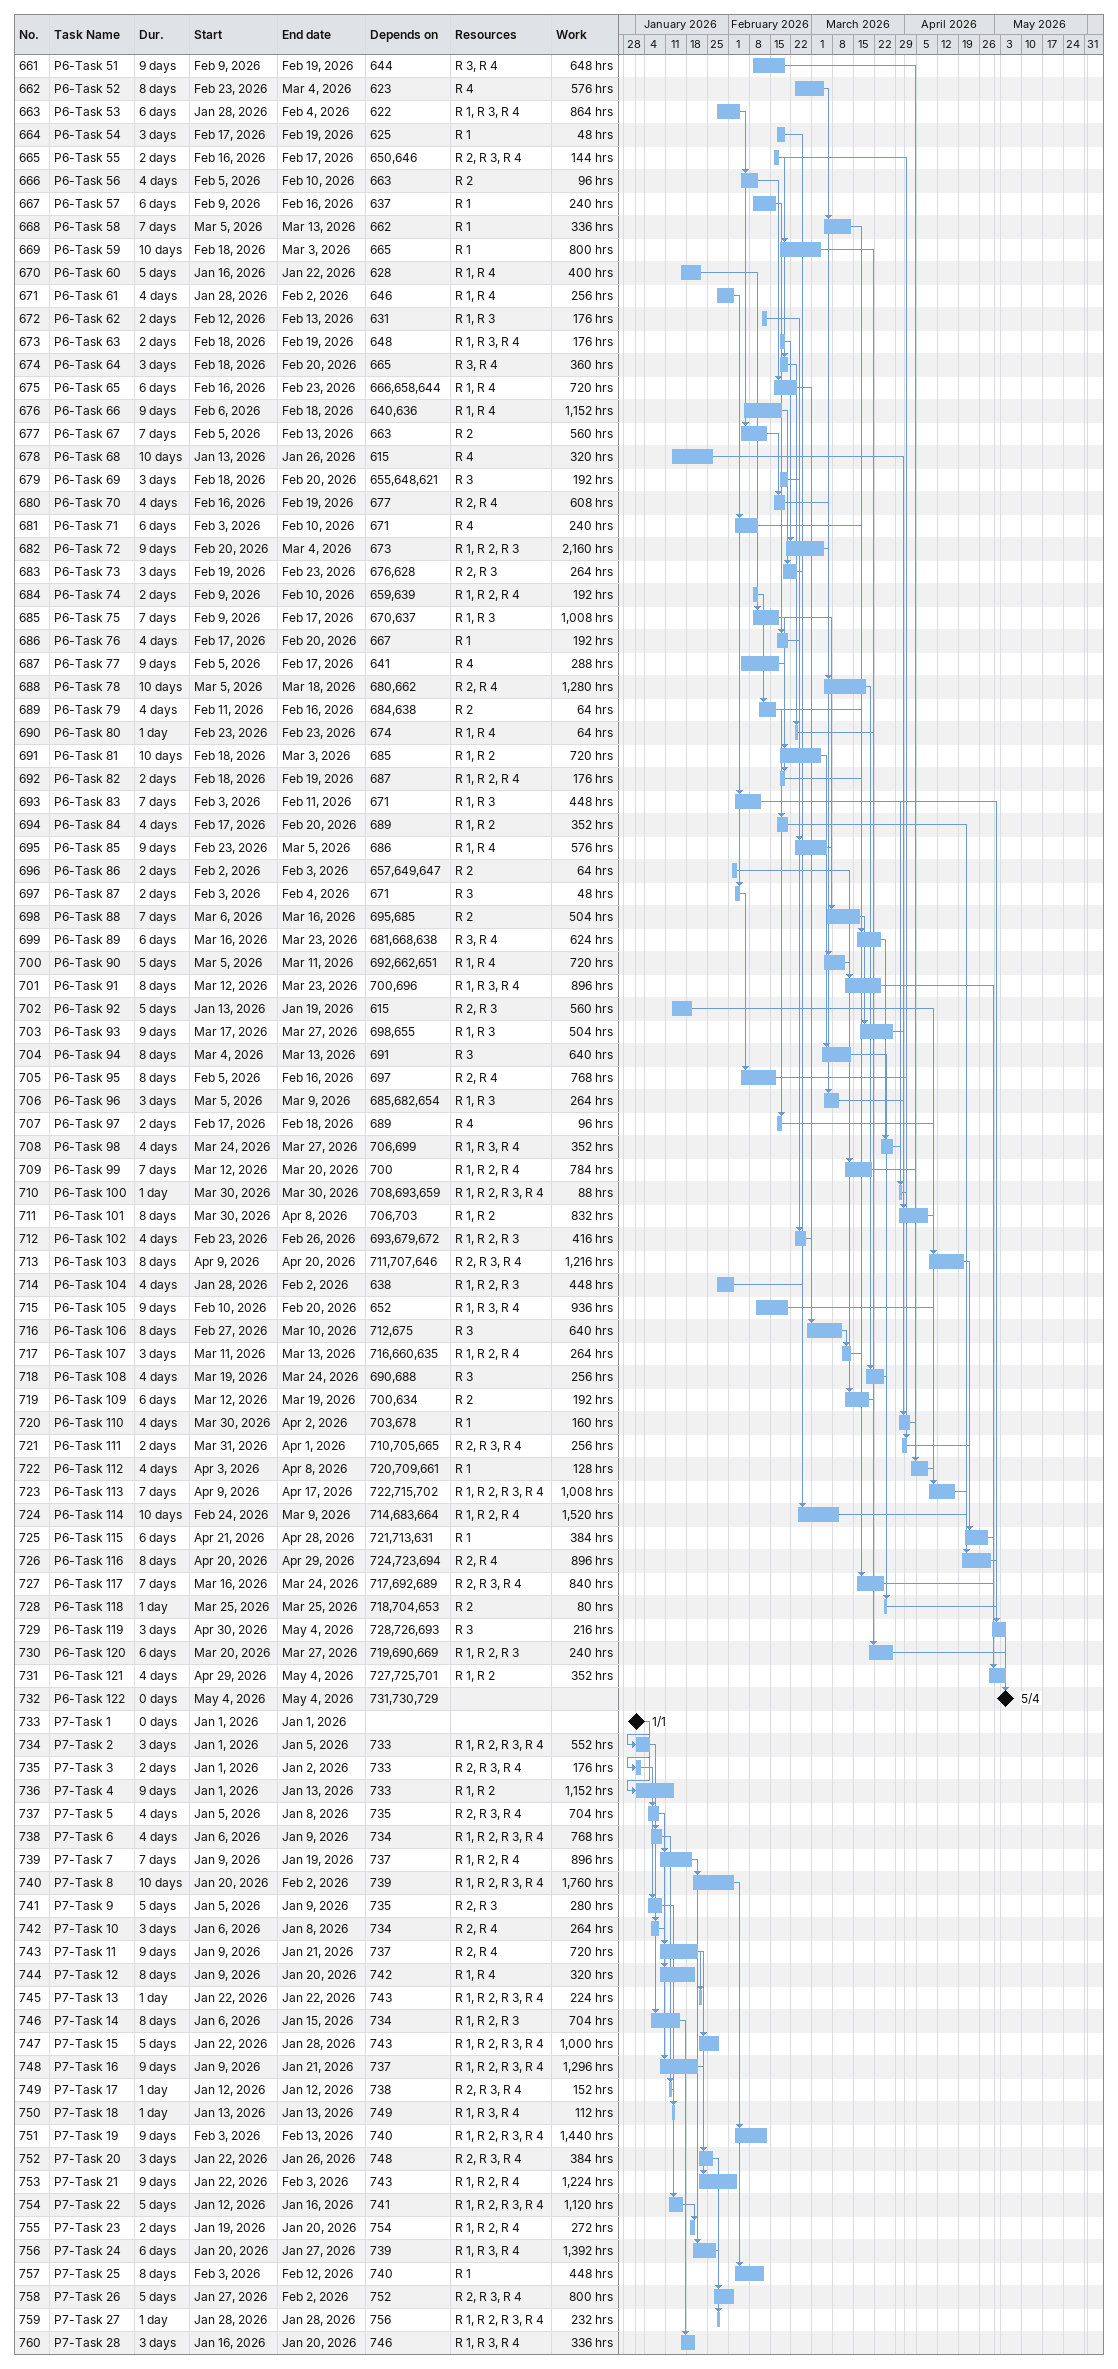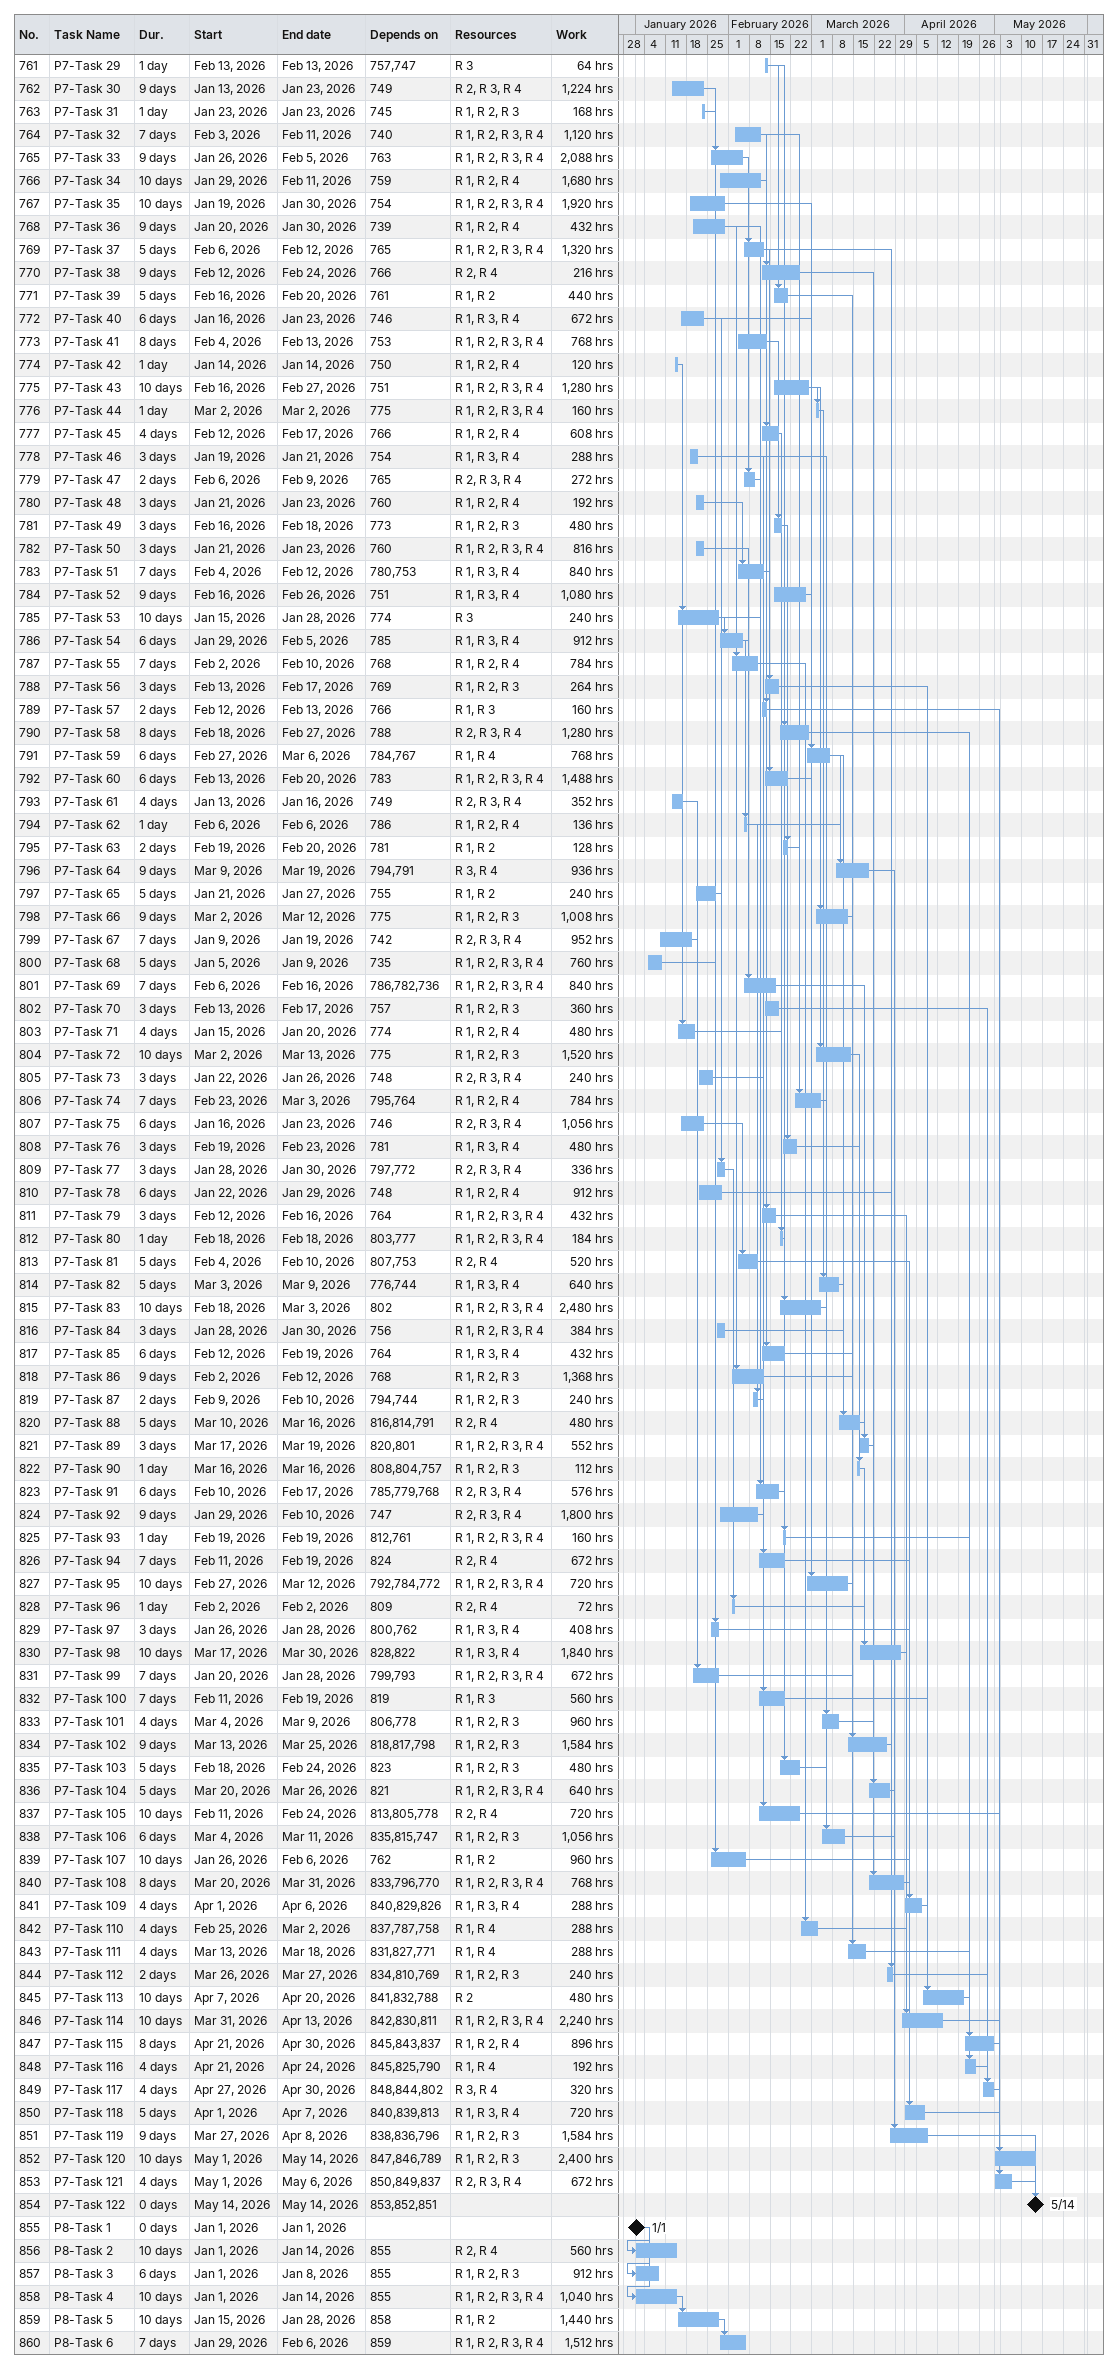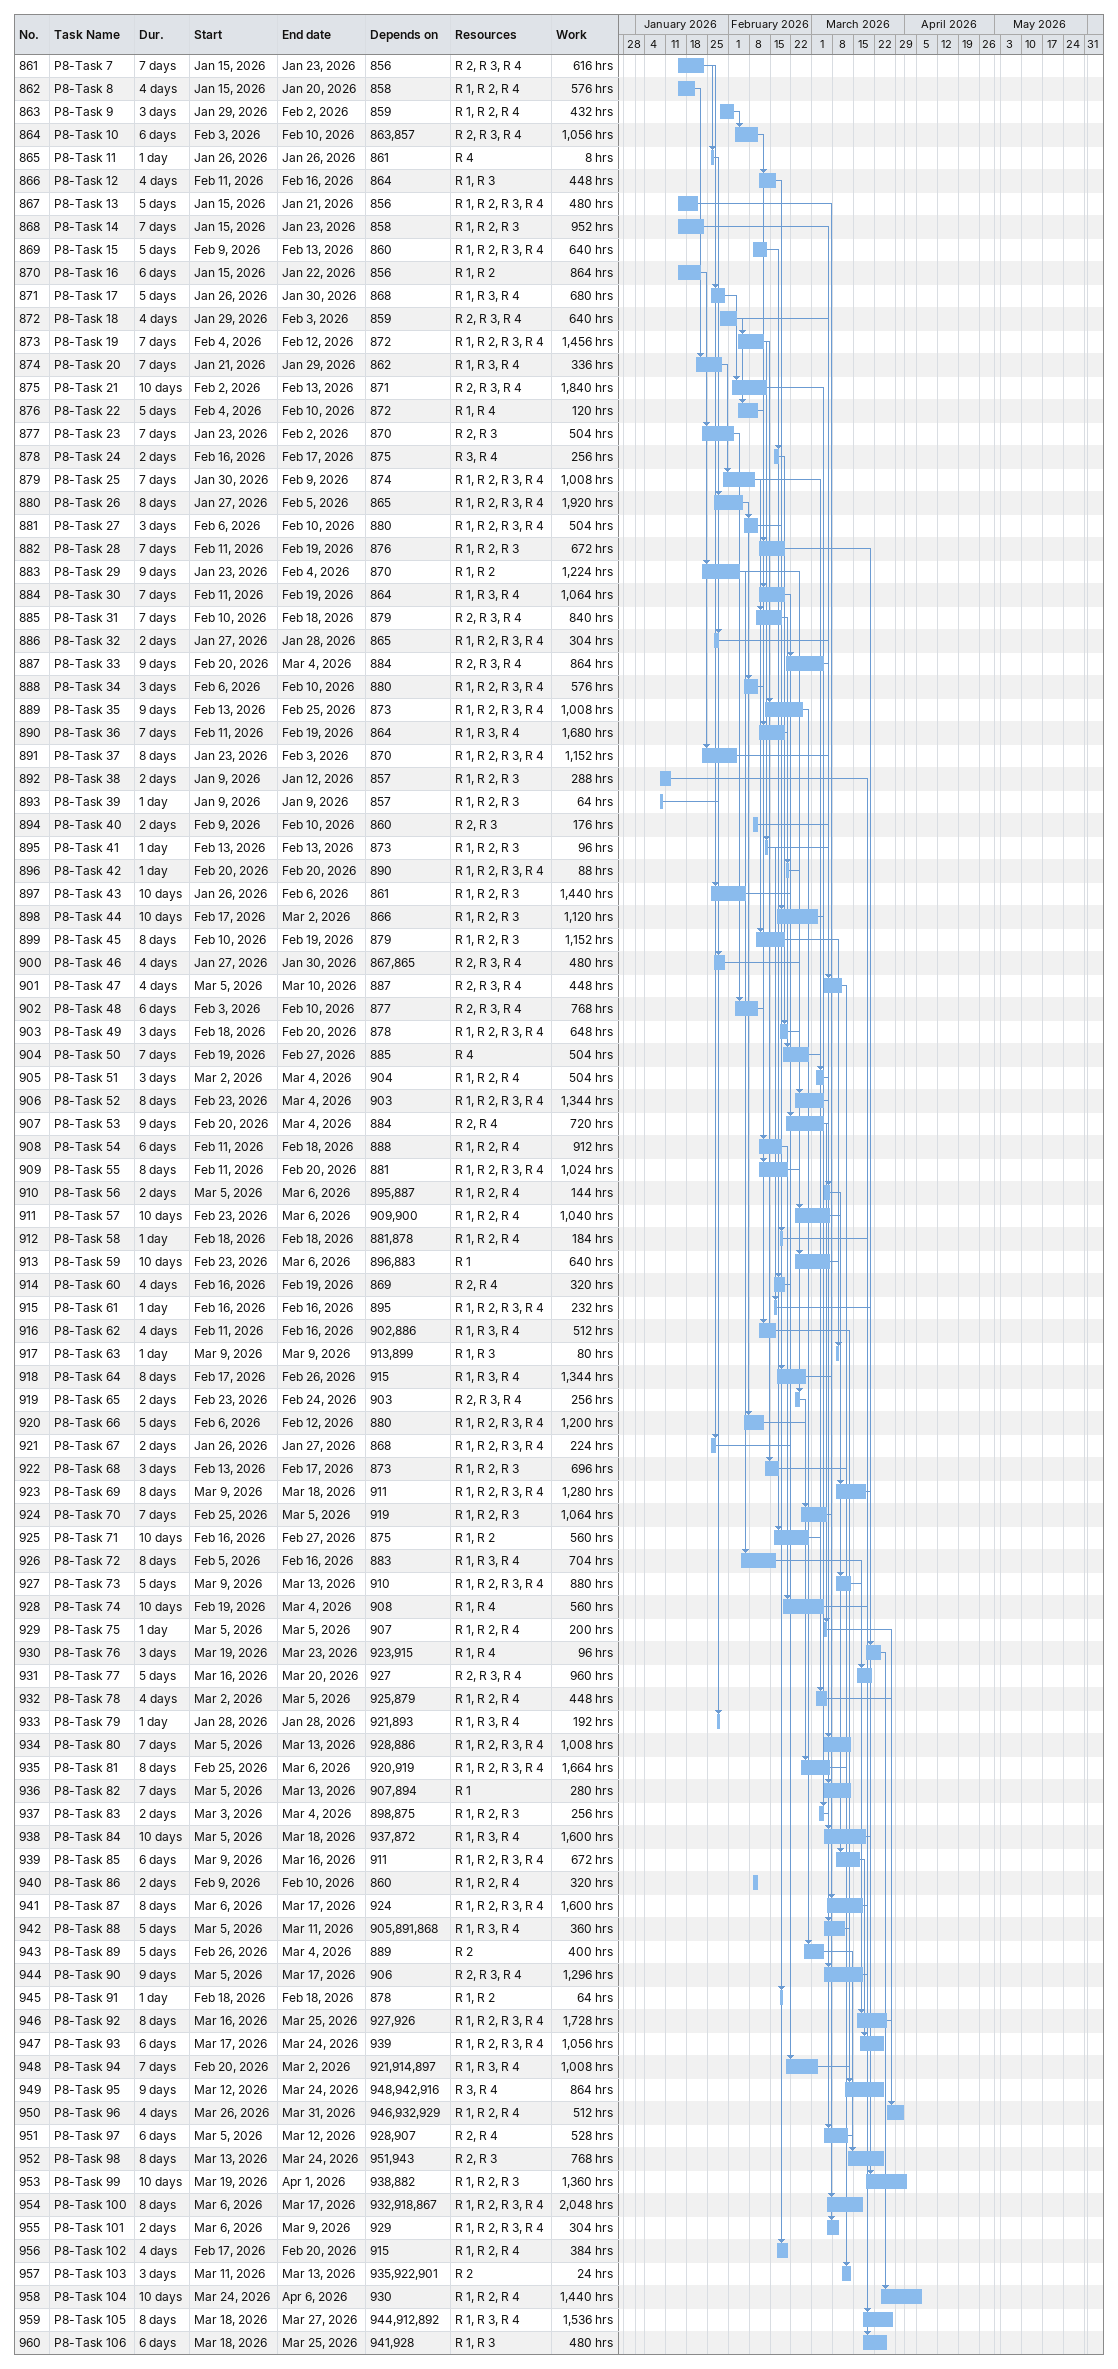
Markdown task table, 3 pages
| ID | Task | Duration | Start | Finish | Predecessors | Resources | Work (h) |
|---|---|---|---|---|---|---|---|
| 661 | P6-Task 51 | 9d | 2026-02-09 | 2026-02-19 | 644 | R 3, R 4 | 648 |
| 662 | P6-Task 52 | 8d | 2026-02-23 | 2026-03-04 | 623 | R 4 | 576 |
| 663 | P6-Task 53 | 6d | 2026-01-28 | 2026-02-04 | 622 | R 1, R 3, R 4 | 864 |
| 664 | P6-Task 54 | 3d | 2026-02-17 | 2026-02-19 | 625 | R 1 | 48 |
| 665 | P6-Task 55 | 2d | 2026-02-16 | 2026-02-17 | 650, 646 | R 2, R 3, R 4 | 144 |
| 666 | P6-Task 56 | 4d | 2026-02-05 | 2026-02-10 | 663 | R 2 | 96 |
| 667 | P6-Task 57 | 6d | 2026-02-09 | 2026-02-16 | 637 | R 1 | 240 |
| 668 | P6-Task 58 | 7d | 2026-03-05 | 2026-03-13 | 662 | R 1 | 336 |
| 669 | P6-Task 59 | 10d | 2026-02-18 | 2026-03-03 | 665 | R 1 | 800 |
| 670 | P6-Task 60 | 5d | 2026-01-16 | 2026-01-22 | 628 | R 1, R 4 | 400 |
| 671 | P6-Task 61 | 4d | 2026-01-28 | 2026-02-02 | 646 | R 1, R 4 | 256 |
| 672 | P6-Task 62 | 2d | 2026-02-12 | 2026-02-13 | 631 | R 1, R 3 | 176 |
| 673 | P6-Task 63 | 2d | 2026-02-18 | 2026-02-19 | 648 | R 1, R 3, R 4 | 176 |
| 674 | P6-Task 64 | 3d | 2026-02-18 | 2026-02-20 | 665 | R 3, R 4 | 360 |
| 675 | P6-Task 65 | 6d | 2026-02-16 | 2026-02-23 | 666, 658, 644 | R 1, R 4 | 720 |
| 676 | P6-Task 66 | 9d | 2026-02-06 | 2026-02-18 | 640, 636 | R 1, R 4 | 1152 |
| 677 | P6-Task 67 | 7d | 2026-02-05 | 2026-02-13 | 663 | R 2 | 560 |
| 678 | P6-Task 68 | 10d | 2026-01-13 | 2026-01-26 | 615 | R 4 | 320 |
| 679 | P6-Task 69 | 3d | 2026-02-18 | 2026-02-20 | 655, 648, 621 | R 3 | 192 |
| 680 | P6-Task 70 | 4d | 2026-02-16 | 2026-02-19 | 677 | R 2, R 4 | 608 |
| 681 | P6-Task 71 | 6d | 2026-02-03 | 2026-02-10 | 671 | R 4 | 240 |
| 682 | P6-Task 72 | 9d | 2026-02-20 | 2026-03-04 | 673 | R 1, R 2, R 3 | 2160 |
| 683 | P6-Task 73 | 3d | 2026-02-19 | 2026-02-23 | 676, 628 | R 2, R 3 | 264 |
| 684 | P6-Task 74 | 2d | 2026-02-09 | 2026-02-10 | 659, 639 | R 1, R 2, R 4 | 192 |
| 685 | P6-Task 75 | 7d | 2026-02-09 | 2026-02-17 | 670, 637 | R 1, R 3 | 1008 |
| 686 | P6-Task 76 | 4d | 2026-02-17 | 2026-02-20 | 667 | R 1 | 192 |
| 687 | P6-Task 77 | 9d | 2026-02-05 | 2026-02-17 | 641 | R 4 | 288 |
| 688 | P6-Task 78 | 10d | 2026-03-05 | 2026-03-18 | 680, 662 | R 2, R 4 | 1280 |
| 689 | P6-Task 79 | 4d | 2026-02-11 | 2026-02-16 | 684, 638 | R 2 | 64 |
| 690 | P6-Task 80 | 1d | 2026-02-23 | 2026-02-23 | 674 | R 1, R 4 | 64 |
| 691 | P6-Task 81 | 10d | 2026-02-18 | 2026-03-03 | 685 | R 1, R 2 | 720 |
| 692 | P6-Task 82 | 2d | 2026-02-18 | 2026-02-19 | 687 | R 1, R 2, R 4 | 176 |
| 693 | P6-Task 83 | 7d | 2026-02-03 | 2026-02-11 | 671 | R 1, R 3 | 448 |
| 694 | P6-Task 84 | 4d | 2026-02-17 | 2026-02-20 | 689 | R 1, R 2 | 352 |
| 695 | P6-Task 85 | 9d | 2026-02-23 | 2026-03-05 | 686 | R 1, R 4 | 576 |
| 696 | P6-Task 86 | 2d | 2026-02-02 | 2026-02-03 | 657, 649, 647 | R 2 | 64 |
| 697 | P6-Task 87 | 2d | 2026-02-03 | 2026-02-04 | 671 | R 3 | 48 |
| 698 | P6-Task 88 | 7d | 2026-03-06 | 2026-03-16 | 695, 685 | R 2 | 504 |
| 699 | P6-Task 89 | 6d | 2026-03-16 | 2026-03-23 | 681, 668, 638 | R 3, R 4 | 624 |
| 700 | P6-Task 90 | 5d | 2026-03-05 | 2026-03-11 | 692, 662, 651 | R 1, R 4 | 720 |
| 701 | P6-Task 91 | 8d | 2026-03-12 | 2026-03-23 | 700, 696 | R 1, R 3, R 4 | 896 |
| 702 | P6-Task 92 | 5d | 2026-01-13 | 2026-01-19 | 615 | R 2, R 3 | 560 |
| 703 | P6-Task 93 | 9d | 2026-03-17 | 2026-03-27 | 698, 655 | R 1, R 3 | 504 |
| 704 | P6-Task 94 | 8d | 2026-03-04 | 2026-03-13 | 691 | R 3 | 640 |
| 705 | P6-Task 95 | 8d | 2026-02-05 | 2026-02-16 | 697 | R 2, R 4 | 768 |
| 706 | P6-Task 96 | 3d | 2026-03-05 | 2026-03-09 | 685, 682, 654 | R 1, R 3 | 264 |
| 707 | P6-Task 97 | 2d | 2026-02-17 | 2026-02-18 | 689 | R 4 | 96 |
| 708 | P6-Task 98 | 4d | 2026-03-24 | 2026-03-27 | 706, 699 | R 1, R 3, R 4 | 352 |
| 709 | P6-Task 99 | 7d | 2026-03-12 | 2026-03-20 | 700 | R 1, R 2, R 4 | 784 |
| 710 | P6-Task 100 | 1d | 2026-03-30 | 2026-03-30 | 708, 693, 659 | R 1, R 2, R 3, R 4 | 88 |
| 711 | P6-Task 101 | 8d | 2026-03-30 | 2026-04-08 | 706, 703 | R 1, R 2 | 832 |
| 712 | P6-Task 102 | 4d | 2026-02-23 | 2026-02-26 | 693, 679, 672 | R 1, R 2, R 3 | 416 |
| 713 | P6-Task 103 | 8d | 2026-04-09 | 2026-04-20 | 711, 707, 646 | R 2, R 3, R 4 | 1216 |
| 714 | P6-Task 104 | 4d | 2026-01-28 | 2026-02-02 | 638 | R 1, R 2, R 3 | 448 |
| 715 | P6-Task 105 | 9d | 2026-02-10 | 2026-02-20 | 652 | R 1, R 3, R 4 | 936 |
| 716 | P6-Task 106 | 8d | 2026-02-27 | 2026-03-10 | 712, 675 | R 3 | 640 |
| 717 | P6-Task 107 | 3d | 2026-03-11 | 2026-03-13 | 716, 660, 635 | R 1, R 2, R 4 | 264 |
| 718 | P6-Task 108 | 4d | 2026-03-19 | 2026-03-24 | 690, 688 | R 3 | 256 |
| 719 | P6-Task 109 | 6d | 2026-03-12 | 2026-03-19 | 700, 634 | R 2 | 192 |
| 720 | P6-Task 110 | 4d | 2026-03-30 | 2026-04-02 | 703, 678 | R 1 | 160 |
| 721 | P6-Task 111 | 2d | 2026-03-31 | 2026-04-01 | 710, 705, 665 | R 2, R 3, R 4 | 256 |
| 722 | P6-Task 112 | 4d | 2026-04-03 | 2026-04-08 | 720, 709, 661 | R 1 | 128 |
| 723 | P6-Task 113 | 7d | 2026-04-09 | 2026-04-17 | 722, 715, 702 | R 1, R 2, R 3, R 4 | 1008 |
| 724 | P6-Task 114 | 10d | 2026-02-24 | 2026-03-09 | 714, 683, 664 | R 1, R 2, R 4 | 1520 |
| 725 | P6-Task 115 | 6d | 2026-04-21 | 2026-04-28 | 721, 713, 631 | R 1 | 384 |
| 726 | P6-Task 116 | 8d | 2026-04-20 | 2026-04-29 | 724, 723, 694 | R 2, R 4 | 896 |
| 727 | P6-Task 117 | 7d | 2026-03-16 | 2026-03-24 | 717, 692, 689 | R 2, R 3, R 4 | 840 |
| 728 | P6-Task 118 | 1d | 2026-03-25 | 2026-03-25 | 718, 704, 653 | R 2 | 80 |
| 729 | P6-Task 119 | 3d | 2026-04-30 | 2026-05-04 | 728, 726, 693 | R 3 | 216 |
| 730 | P6-Task 120 | 6d | 2026-03-20 | 2026-03-27 | 719, 690, 669 | R 1, R 2, R 3 | 240 |
| 731 | P6-Task 121 | 4d | 2026-04-29 | 2026-05-04 | 727, 725, 701 | R 1, R 2 | 352 |
| 732 | P6-Task 122 | 0d | 2026-05-04 | 2026-05-04 | 731, 730, 729 |  |  |
| 733 | P7-Task 1 | 0d | 2026-01-01 | 2026-01-01 |  |  |  |
| 734 | P7-Task 2 | 3d | 2026-01-01 | 2026-01-05 | 733 | R 1, R 2, R 3, R 4 | 552 |
| 735 | P7-Task 3 | 2d | 2026-01-01 | 2026-01-02 | 733 | R 2, R 3, R 4 | 176 |
| 736 | P7-Task 4 | 9d | 2026-01-01 | 2026-01-13 | 733 | R 1, R 2 | 1152 |
| 737 | P7-Task 5 | 4d | 2026-01-05 | 2026-01-08 | 735 | R 2, R 3, R 4 | 704 |
| 738 | P7-Task 6 | 4d | 2026-01-06 | 2026-01-09 | 734 | R 1, R 2, R 3, R 4 | 768 |
| 739 | P7-Task 7 | 7d | 2026-01-09 | 2026-01-19 | 737 | R 1, R 2, R 4 | 896 |
| 740 | P7-Task 8 | 10d | 2026-01-20 | 2026-02-02 | 739 | R 1, R 2, R 3, R 4 | 1760 |
| 741 | P7-Task 9 | 5d | 2026-01-05 | 2026-01-09 | 735 | R 2, R 3 | 280 |
| 742 | P7-Task 10 | 3d | 2026-01-06 | 2026-01-08 | 734 | R 2, R 4 | 264 |
| 743 | P7-Task 11 | 9d | 2026-01-09 | 2026-01-21 | 737 | R 2, R 4 | 720 |
| 744 | P7-Task 12 | 8d | 2026-01-09 | 2026-01-20 | 742 | R 1, R 4 | 320 |
| 745 | P7-Task 13 | 1d | 2026-01-22 | 2026-01-22 | 743 | R 1, R 2, R 3, R 4 | 224 |
| 746 | P7-Task 14 | 8d | 2026-01-06 | 2026-01-15 | 734 | R 1, R 2, R 3 | 704 |
| 747 | P7-Task 15 | 5d | 2026-01-22 | 2026-01-28 | 743 | R 1, R 2, R 3, R 4 | 1000 |
| 748 | P7-Task 16 | 9d | 2026-01-09 | 2026-01-21 | 737 | R 1, R 2, R 3, R 4 | 1296 |
| 749 | P7-Task 17 | 1d | 2026-01-12 | 2026-01-12 | 738 | R 2, R 3, R 4 | 152 |
| 750 | P7-Task 18 | 1d | 2026-01-13 | 2026-01-13 | 749 | R 1, R 3, R 4 | 112 |
| 751 | P7-Task 19 | 9d | 2026-02-03 | 2026-02-13 | 740 | R 1, R 2, R 3, R 4 | 1440 |
| 752 | P7-Task 20 | 3d | 2026-01-22 | 2026-01-26 | 748 | R 2, R 3, R 4 | 384 |
| 753 | P7-Task 21 | 9d | 2026-01-22 | 2026-02-03 | 743 | R 1, R 2, R 4 | 1224 |
| 754 | P7-Task 22 | 5d | 2026-01-12 | 2026-01-16 | 741 | R 1, R 2, R 3, R 4 | 1120 |
| 755 | P7-Task 23 | 2d | 2026-01-19 | 2026-01-20 | 754 | R 1, R 2, R 4 | 272 |
| 756 | P7-Task 24 | 6d | 2026-01-20 | 2026-01-27 | 739 | R 1, R 3, R 4 | 1392 |
| 757 | P7-Task 25 | 8d | 2026-02-03 | 2026-02-12 | 740 | R 1 | 448 |
| 758 | P7-Task 26 | 5d | 2026-01-27 | 2026-02-02 | 752 | R 2, R 3, R 4 | 800 |
| 759 | P7-Task 27 | 1d | 2026-01-28 | 2026-01-28 | 756 | R 1, R 2, R 3, R 4 | 232 |
| 760 | P7-Task 28 | 3d | 2026-01-16 | 2026-01-20 | 746 | R 1, R 3, R 4 | 336 |
| 761 | P7-Task 29 | 1d | 2026-02-13 | 2026-02-13 | 757, 747 | R 3 | 64 |
| 762 | P7-Task 30 | 9d | 2026-01-13 | 2026-01-23 | 749 | R 2, R 3, R 4 | 1224 |
| 763 | P7-Task 31 | 1d | 2026-01-23 | 2026-01-23 | 745 | R 1, R 2, R 3 | 168 |
| 764 | P7-Task 32 | 7d | 2026-02-03 | 2026-02-11 | 740 | R 1, R 2, R 3, R 4 | 1120 |
| 765 | P7-Task 33 | 9d | 2026-01-26 | 2026-02-05 | 763 | R 1, R 2, R 3, R 4 | 2088 |
| 766 | P7-Task 34 | 10d | 2026-01-29 | 2026-02-11 | 759 | R 1, R 2, R 4 | 1680 |
| 767 | P7-Task 35 | 10d | 2026-01-19 | 2026-01-30 | 754 | R 1, R 2, R 3, R 4 | 1920 |
| 768 | P7-Task 36 | 9d | 2026-01-20 | 2026-01-30 | 739 | R 1, R 2, R 4 | 432 |
| 769 | P7-Task 37 | 5d | 2026-02-06 | 2026-02-12 | 765 | R 1, R 2, R 3, R 4 | 1320 |
| 770 | P7-Task 38 | 9d | 2026-02-12 | 2026-02-24 | 766 | R 2, R 4 | 216 |
| 771 | P7-Task 39 | 5d | 2026-02-16 | 2026-02-20 | 761 | R 1, R 2 | 440 |
| 772 | P7-Task 40 | 6d | 2026-01-16 | 2026-01-23 | 746 | R 1, R 3, R 4 | 672 |
| 773 | P7-Task 41 | 8d | 2026-02-04 | 2026-02-13 | 753 | R 1, R 2, R 3, R 4 | 768 |
| 774 | P7-Task 42 | 1d | 2026-01-14 | 2026-01-14 | 750 | R 1, R 2, R 4 | 120 |
| 775 | P7-Task 43 | 10d | 2026-02-16 | 2026-02-27 | 751 | R 1, R 2, R 3, R 4 | 1280 |
| 776 | P7-Task 44 | 1d | 2026-03-02 | 2026-03-02 | 775 | R 1, R 2, R 3, R 4 | 160 |
| 777 | P7-Task 45 | 4d | 2026-02-12 | 2026-02-17 | 766 | R 1, R 2, R 4 | 608 |
| 778 | P7-Task 46 | 3d | 2026-01-19 | 2026-01-21 | 754 | R 1, R 3, R 4 | 288 |
| 779 | P7-Task 47 | 2d | 2026-02-06 | 2026-02-09 | 765 | R 2, R 3, R 4 | 272 |
| 780 | P7-Task 48 | 3d | 2026-01-21 | 2026-01-23 | 760 | R 1, R 2, R 4 | 192 |
| 781 | P7-Task 49 | 3d | 2026-02-16 | 2026-02-18 | 773 | R 1, R 2, R 3 | 480 |
| 782 | P7-Task 50 | 3d | 2026-01-21 | 2026-01-23 | 760 | R 1, R 2, R 3, R 4 | 816 |
| 783 | P7-Task 51 | 7d | 2026-02-04 | 2026-02-12 | 780, 753 | R 1, R 3, R 4 | 840 |
| 784 | P7-Task 52 | 9d | 2026-02-16 | 2026-02-26 | 751 | R 1, R 3, R 4 | 1080 |
| 785 | P7-Task 53 | 10d | 2026-01-15 | 2026-01-28 | 774 | R 3 | 240 |
| 786 | P7-Task 54 | 6d | 2026-01-29 | 2026-02-05 | 785 | R 1, R 3, R 4 | 912 |
| 787 | P7-Task 55 | 7d | 2026-02-02 | 2026-02-10 | 768 | R 1, R 2, R 4 | 784 |
| 788 | P7-Task 56 | 3d | 2026-02-13 | 2026-02-17 | 769 | R 1, R 2, R 3 | 264 |
| 789 | P7-Task 57 | 2d | 2026-02-12 | 2026-02-13 | 766 | R 1, R 3 | 160 |
| 790 | P7-Task 58 | 8d | 2026-02-18 | 2026-02-27 | 788 | R 2, R 3, R 4 | 1280 |
| 791 | P7-Task 59 | 6d | 2026-02-27 | 2026-03-06 | 784, 767 | R 1, R 4 | 768 |
| 792 | P7-Task 60 | 6d | 2026-02-13 | 2026-02-20 | 783 | R 1, R 2, R 3, R 4 | 1488 |
| 793 | P7-Task 61 | 4d | 2026-01-13 | 2026-01-16 | 749 | R 2, R 3, R 4 | 352 |
| 794 | P7-Task 62 | 1d | 2026-02-06 | 2026-02-06 | 786 | R 1, R 2, R 4 | 136 |
| 795 | P7-Task 63 | 2d | 2026-02-19 | 2026-02-20 | 781 | R 1, R 2 | 128 |
| 796 | P7-Task 64 | 9d | 2026-03-09 | 2026-03-19 | 794, 791 | R 3, R 4 | 936 |
| 797 | P7-Task 65 | 5d | 2026-01-21 | 2026-01-27 | 755 | R 1, R 2 | 240 |
| 798 | P7-Task 66 | 9d | 2026-03-02 | 2026-03-12 | 775 | R 1, R 2, R 3 | 1008 |
| 799 | P7-Task 67 | 7d | 2026-01-09 | 2026-01-19 | 742 | R 2, R 3, R 4 | 952 |
| 800 | P7-Task 68 | 5d | 2026-01-05 | 2026-01-09 | 735 | R 1, R 2, R 3, R 4 | 760 |
| 801 | P7-Task 69 | 7d | 2026-02-06 | 2026-02-16 | 786, 782, 736 | R 1, R 2, R 3, R 4 | 840 |
| 802 | P7-Task 70 | 3d | 2026-02-13 | 2026-02-17 | 757 | R 1, R 2, R 3 | 360 |
| 803 | P7-Task 71 | 4d | 2026-01-15 | 2026-01-20 | 774 | R 1, R 2, R 4 | 480 |
| 804 | P7-Task 72 | 10d | 2026-03-02 | 2026-03-13 | 775 | R 1, R 2, R 3 | 1520 |
| 805 | P7-Task 73 | 3d | 2026-01-22 | 2026-01-26 | 748 | R 2, R 3, R 4 | 240 |
| 806 | P7-Task 74 | 7d | 2026-02-23 | 2026-03-03 | 795, 764 | R 1, R 2, R 4 | 784 |
| 807 | P7-Task 75 | 6d | 2026-01-16 | 2026-01-23 | 746 | R 2, R 3, R 4 | 1056 |
| 808 | P7-Task 76 | 3d | 2026-02-19 | 2026-02-23 | 781 | R 1, R 3, R 4 | 480 |
| 809 | P7-Task 77 | 3d | 2026-01-28 | 2026-01-30 | 797, 772 | R 2, R 3, R 4 | 336 |
| 810 | P7-Task 78 | 6d | 2026-01-22 | 2026-01-29 | 748 | R 1, R 2, R 4 | 912 |
| 811 | P7-Task 79 | 3d | 2026-02-12 | 2026-02-16 | 764 | R 1, R 2, R 3, R 4 | 432 |
| 812 | P7-Task 80 | 1d | 2026-02-18 | 2026-02-18 | 803, 777 | R 1, R 2, R 3, R 4 | 184 |
| 813 | P7-Task 81 | 5d | 2026-02-04 | 2026-02-10 | 807, 753 | R 2, R 4 | 520 |
| 814 | P7-Task 82 | 5d | 2026-03-03 | 2026-03-09 | 776, 744 | R 1, R 3, R 4 | 640 |
| 815 | P7-Task 83 | 10d | 2026-02-18 | 2026-03-03 | 802 | R 1, R 2, R 3, R 4 | 2480 |
| 816 | P7-Task 84 | 3d | 2026-01-28 | 2026-01-30 | 756 | R 1, R 2, R 3, R 4 | 384 |
| 817 | P7-Task 85 | 6d | 2026-02-12 | 2026-02-19 | 764 | R 1, R 3, R 4 | 432 |
| 818 | P7-Task 86 | 9d | 2026-02-02 | 2026-02-12 | 768 | R 1, R 2, R 3 | 1368 |
| 819 | P7-Task 87 | 2d | 2026-02-09 | 2026-02-10 | 794, 744 | R 1, R 2, R 3 | 240 |
| 820 | P7-Task 88 | 5d | 2026-03-10 | 2026-03-16 | 816, 814, 791 | R 2, R 4 | 480 |
| 821 | P7-Task 89 | 3d | 2026-03-17 | 2026-03-19 | 820, 801 | R 1, R 2, R 3, R 4 | 552 |
| 822 | P7-Task 90 | 1d | 2026-03-16 | 2026-03-16 | 808, 804, 757 | R 1, R 2, R 3 | 112 |
| 823 | P7-Task 91 | 6d | 2026-02-10 | 2026-02-17 | 785, 779, 768 | R 2, R 3, R 4 | 576 |
| 824 | P7-Task 92 | 9d | 2026-01-29 | 2026-02-10 | 747 | R 2, R 3, R 4 | 1800 |
| 825 | P7-Task 93 | 1d | 2026-02-19 | 2026-02-19 | 812, 761 | R 1, R 2, R 3, R 4 | 160 |
| 826 | P7-Task 94 | 7d | 2026-02-11 | 2026-02-19 | 824 | R 2, R 4 | 672 |
| 827 | P7-Task 95 | 10d | 2026-02-27 | 2026-03-12 | 792, 784, 772 | R 1, R 2, R 3, R 4 | 720 |
| 828 | P7-Task 96 | 1d | 2026-02-02 | 2026-02-02 | 809 | R 2, R 4 | 72 |
| 829 | P7-Task 97 | 3d | 2026-01-26 | 2026-01-28 | 800, 762 | R 1, R 3, R 4 | 408 |
| 830 | P7-Task 98 | 10d | 2026-03-17 | 2026-03-30 | 828, 822 | R 1, R 3, R 4 | 1840 |
| 831 | P7-Task 99 | 7d | 2026-01-20 | 2026-01-28 | 799, 793 | R 1, R 2, R 3, R 4 | 672 |
| 832 | P7-Task 100 | 7d | 2026-02-11 | 2026-02-19 | 819 | R 1, R 3 | 560 |
| 833 | P7-Task 101 | 4d | 2026-03-04 | 2026-03-09 | 806, 778 | R 1, R 2, R 3 | 960 |
| 834 | P7-Task 102 | 9d | 2026-03-13 | 2026-03-25 | 818, 817, 798 | R 1, R 2, R 3 | 1584 |
| 835 | P7-Task 103 | 5d | 2026-02-18 | 2026-02-24 | 823 | R 1, R 2, R 3 | 480 |
| 836 | P7-Task 104 | 5d | 2026-03-20 | 2026-03-26 | 821 | R 1, R 2, R 3, R 4 | 640 |
| 837 | P7-Task 105 | 10d | 2026-02-11 | 2026-02-24 | 813, 805, 778 | R 2, R 4 | 720 |
| 838 | P7-Task 106 | 6d | 2026-03-04 | 2026-03-11 | 835, 815, 747 | R 1, R 2, R 3 | 1056 |
| 839 | P7-Task 107 | 10d | 2026-01-26 | 2026-02-06 | 762 | R 1, R 2 | 960 |
| 840 | P7-Task 108 | 8d | 2026-03-20 | 2026-03-31 | 833, 796, 770 | R 1, R 2, R 3, R 4 | 768 |
| 841 | P7-Task 109 | 4d | 2026-04-01 | 2026-04-06 | 840, 829, 826 | R 1, R 3, R 4 | 288 |
| 842 | P7-Task 110 | 4d | 2026-02-25 | 2026-03-02 | 837, 787, 758 | R 1, R 4 | 288 |
| 843 | P7-Task 111 | 4d | 2026-03-13 | 2026-03-18 | 831, 827, 771 | R 1, R 4 | 288 |
| 844 | P7-Task 112 | 2d | 2026-03-26 | 2026-03-27 | 834, 810, 769 | R 1, R 2, R 3 | 240 |
| 845 | P7-Task 113 | 10d | 2026-04-07 | 2026-04-20 | 841, 832, 788 | R 2 | 480 |
| 846 | P7-Task 114 | 10d | 2026-03-31 | 2026-04-13 | 842, 830, 811 | R 1, R 2, R 3, R 4 | 2240 |
| 847 | P7-Task 115 | 8d | 2026-04-21 | 2026-04-30 | 845, 843, 837 | R 1, R 2, R 4 | 896 |
| 848 | P7-Task 116 | 4d | 2026-04-21 | 2026-04-24 | 845, 825, 790 | R 1, R 4 | 192 |
| 849 | P7-Task 117 | 4d | 2026-04-27 | 2026-04-30 | 848, 844, 802 | R 3, R 4 | 320 |
| 850 | P7-Task 118 | 5d | 2026-04-01 | 2026-04-07 | 840, 839, 813 | R 1, R 3, R 4 | 720 |
| 851 | P7-Task 119 | 9d | 2026-03-27 | 2026-04-08 | 838, 836, 796 | R 1, R 2, R 3 | 1584 |
| 852 | P7-Task 120 | 10d | 2026-05-01 | 2026-05-14 | 847, 846, 789 | R 1, R 2, R 3 | 2400 |
| 853 | P7-Task 121 | 4d | 2026-05-01 | 2026-05-06 | 850, 849, 837 | R 2, R 3, R 4 | 672 |
| 854 | P7-Task 122 | 0d | 2026-05-14 | 2026-05-14 | 853, 852, 851 |  |  |
| 855 | P8-Task 1 | 0d | 2026-01-01 | 2026-01-01 |  |  |  |
| 856 | P8-Task 2 | 10d | 2026-01-01 | 2026-01-14 | 855 | R 2, R 4 | 560 |
| 857 | P8-Task 3 | 6d | 2026-01-01 | 2026-01-08 | 855 | R 1, R 2, R 3 | 912 |
| 858 | P8-Task 4 | 10d | 2026-01-01 | 2026-01-14 | 855 | R 1, R 2, R 3, R 4 | 1040 |
| 859 | P8-Task 5 | 10d | 2026-01-15 | 2026-01-28 | 858 | R 1, R 2 | 1440 |
| 860 | P8-Task 6 | 7d | 2026-01-29 | 2026-02-06 | 859 | R 1, R 2, R 3, R 4 | 1512 |
| 861 | P8-Task 7 | 7d | 2026-01-15 | 2026-01-23 | 856 | R 2, R 3, R 4 | 616 |
| 862 | P8-Task 8 | 4d | 2026-01-15 | 2026-01-20 | 858 | R 1, R 2, R 4 | 576 |
| 863 | P8-Task 9 | 3d | 2026-01-29 | 2026-02-02 | 859 | R 1, R 2, R 4 | 432 |
| 864 | P8-Task 10 | 6d | 2026-02-03 | 2026-02-10 | 863, 857 | R 2, R 3, R 4 | 1056 |
| 865 | P8-Task 11 | 1d | 2026-01-26 | 2026-01-26 | 861 | R 4 | 8 |
| 866 | P8-Task 12 | 4d | 2026-02-11 | 2026-02-16 | 864 | R 1, R 3 | 448 |
| 867 | P8-Task 13 | 5d | 2026-01-15 | 2026-01-21 | 856 | R 1, R 2, R 3, R 4 | 480 |
| 868 | P8-Task 14 | 7d | 2026-01-15 | 2026-01-23 | 858 | R 1, R 2, R 3 | 952 |
| 869 | P8-Task 15 | 5d | 2026-02-09 | 2026-02-13 | 860 | R 1, R 2, R 3, R 4 | 640 |
| 870 | P8-Task 16 | 6d | 2026-01-15 | 2026-01-22 | 856 | R 1, R 2 | 864 |
| 871 | P8-Task 17 | 5d | 2026-01-26 | 2026-01-30 | 868 | R 1, R 3, R 4 | 680 |
| 872 | P8-Task 18 | 4d | 2026-01-29 | 2026-02-03 | 859 | R 2, R 3, R 4 | 640 |
| 873 | P8-Task 19 | 7d | 2026-02-04 | 2026-02-12 | 872 | R 1, R 2, R 3, R 4 | 1456 |
| 874 | P8-Task 20 | 7d | 2026-01-21 | 2026-01-29 | 862 | R 1, R 3, R 4 | 336 |
| 875 | P8-Task 21 | 10d | 2026-02-02 | 2026-02-13 | 871 | R 2, R 3, R 4 | 1840 |
| 876 | P8-Task 22 | 5d | 2026-02-04 | 2026-02-10 | 872 | R 1, R 4 | 120 |
| 877 | P8-Task 23 | 7d | 2026-01-23 | 2026-02-02 | 870 | R 2, R 3 | 504 |
| 878 | P8-Task 24 | 2d | 2026-02-16 | 2026-02-17 | 875 | R 3, R 4 | 256 |
| 879 | P8-Task 25 | 7d | 2026-01-30 | 2026-02-09 | 874 | R 1, R 2, R 3, R 4 | 1008 |
| 880 | P8-Task 26 | 8d | 2026-01-27 | 2026-02-05 | 865 | R 1, R 2, R 3, R 4 | 1920 |
| 881 | P8-Task 27 | 3d | 2026-02-06 | 2026-02-10 | 880 | R 1, R 2, R 3, R 4 | 504 |
| 882 | P8-Task 28 | 7d | 2026-02-11 | 2026-02-19 | 876 | R 1, R 2, R 3 | 672 |
| 883 | P8-Task 29 | 9d | 2026-01-23 | 2026-02-04 | 870 | R 1, R 2 | 1224 |
| 884 | P8-Task 30 | 7d | 2026-02-11 | 2026-02-19 | 864 | R 1, R 3, R 4 | 1064 |
| 885 | P8-Task 31 | 7d | 2026-02-10 | 2026-02-18 | 879 | R 2, R 3, R 4 | 840 |
| 886 | P8-Task 32 | 2d | 2026-01-27 | 2026-01-28 | 865 | R 1, R 2, R 3, R 4 | 304 |
| 887 | P8-Task 33 | 9d | 2026-02-20 | 2026-03-04 | 884 | R 2, R 3, R 4 | 864 |
| 888 | P8-Task 34 | 3d | 2026-02-06 | 2026-02-10 | 880 | R 1, R 2, R 3, R 4 | 576 |
| 889 | P8-Task 35 | 9d | 2026-02-13 | 2026-02-25 | 873 | R 1, R 2, R 3, R 4 | 1008 |
| 890 | P8-Task 36 | 7d | 2026-02-11 | 2026-02-19 | 864 | R 1, R 3, R 4 | 1680 |
| 891 | P8-Task 37 | 8d | 2026-01-23 | 2026-02-03 | 870 | R 1, R 2, R 3, R 4 | 1152 |
| 892 | P8-Task 38 | 2d | 2026-01-09 | 2026-01-12 | 857 | R 1, R 2, R 3 | 288 |
| 893 | P8-Task 39 | 1d | 2026-01-09 | 2026-01-09 | 857 | R 1, R 2, R 3 | 64 |
| 894 | P8-Task 40 | 2d | 2026-02-09 | 2026-02-10 | 860 | R 2, R 3 | 176 |
| 895 | P8-Task 41 | 1d | 2026-02-13 | 2026-02-13 | 873 | R 1, R 2, R 3 | 96 |
| 896 | P8-Task 42 | 1d | 2026-02-20 | 2026-02-20 | 890 | R 1, R 2, R 3, R 4 | 88 |
| 897 | P8-Task 43 | 10d | 2026-01-26 | 2026-02-06 | 861 | R 1, R 2, R 3 | 1440 |
| 898 | P8-Task 44 | 10d | 2026-02-17 | 2026-03-02 | 866 | R 1, R 2, R 3 | 1120 |
| 899 | P8-Task 45 | 8d | 2026-02-10 | 2026-02-19 | 879 | R 1, R 2, R 3 | 1152 |
| 900 | P8-Task 46 | 4d | 2026-01-27 | 2026-01-30 | 867, 865 | R 2, R 3, R 4 | 480 |
| 901 | P8-Task 47 | 4d | 2026-03-05 | 2026-03-10 | 887 | R 2, R 3, R 4 | 448 |
| 902 | P8-Task 48 | 6d | 2026-02-03 | 2026-02-10 | 877 | R 2, R 3, R 4 | 768 |
| 903 | P8-Task 49 | 3d | 2026-02-18 | 2026-02-20 | 878 | R 1, R 2, R 3, R 4 | 648 |
| 904 | P8-Task 50 | 7d | 2026-02-19 | 2026-02-27 | 885 | R 4 | 504 |
| 905 | P8-Task 51 | 3d | 2026-03-02 | 2026-03-04 | 904 | R 1, R 2, R 4 | 504 |
| 906 | P8-Task 52 | 8d | 2026-02-23 | 2026-03-04 | 903 | R 1, R 2, R 3, R 4 | 1344 |
| 907 | P8-Task 53 | 9d | 2026-02-20 | 2026-03-04 | 884 | R 2, R 4 | 720 |
| 908 | P8-Task 54 | 6d | 2026-02-11 | 2026-02-18 | 888 | R 1, R 2, R 4 | 912 |
| 909 | P8-Task 55 | 8d | 2026-02-11 | 2026-02-20 | 881 | R 1, R 2, R 3, R 4 | 1024 |
| 910 | P8-Task 56 | 2d | 2026-03-05 | 2026-03-06 | 895, 887 | R 1, R 2, R 4 | 144 |
| 911 | P8-Task 57 | 10d | 2026-02-23 | 2026-03-06 | 909, 900 | R 1, R 2, R 4 | 1040 |
| 912 | P8-Task 58 | 1d | 2026-02-18 | 2026-02-18 | 881, 878 | R 1, R 2, R 4 | 184 |
| 913 | P8-Task 59 | 10d | 2026-02-23 | 2026-03-06 | 896, 883 | R 1 | 640 |
| 914 | P8-Task 60 | 4d | 2026-02-16 | 2026-02-19 | 869 | R 2, R 4 | 320 |
| 915 | P8-Task 61 | 1d | 2026-02-16 | 2026-02-16 | 895 | R 1, R 2, R 3, R 4 | 232 |
| 916 | P8-Task 62 | 4d | 2026-02-11 | 2026-02-16 | 902, 886 | R 1, R 3, R 4 | 512 |
| 917 | P8-Task 63 | 1d | 2026-03-09 | 2026-03-09 | 913, 899 | R 1, R 3 | 80 |
| 918 | P8-Task 64 | 8d | 2026-02-17 | 2026-02-26 | 915 | R 1, R 3, R 4 | 1344 |
| 919 | P8-Task 65 | 2d | 2026-02-23 | 2026-02-24 | 903 | R 2, R 3, R 4 | 256 |
| 920 | P8-Task 66 | 5d | 2026-02-06 | 2026-02-12 | 880 | R 1, R 2, R 3, R 4 | 1200 |
| 921 | P8-Task 67 | 2d | 2026-01-26 | 2026-01-27 | 868 | R 1, R 2, R 3, R 4 | 224 |
| 922 | P8-Task 68 | 3d | 2026-02-13 | 2026-02-17 | 873 | R 1, R 2, R 3 | 696 |
| 923 | P8-Task 69 | 8d | 2026-03-09 | 2026-03-18 | 911 | R 1, R 2, R 3, R 4 | 1280 |
| 924 | P8-Task 70 | 7d | 2026-02-25 | 2026-03-05 | 919 | R 1, R 2, R 3 | 1064 |
| 925 | P8-Task 71 | 10d | 2026-02-16 | 2026-02-27 | 875 | R 1, R 2 | 560 |
| 926 | P8-Task 72 | 8d | 2026-02-05 | 2026-02-16 | 883 | R 1, R 3, R 4 | 704 |
| 927 | P8-Task 73 | 5d | 2026-03-09 | 2026-03-13 | 910 | R 1, R 2, R 3, R 4 | 880 |
| 928 | P8-Task 74 | 10d | 2026-02-19 | 2026-03-04 | 908 | R 1, R 4 | 560 |
| 929 | P8-Task 75 | 1d | 2026-03-05 | 2026-03-05 | 907 | R 1, R 2, R 4 | 200 |
| 930 | P8-Task 76 | 3d | 2026-03-19 | 2026-03-23 | 923, 915 | R 1, R 4 | 96 |
| 931 | P8-Task 77 | 5d | 2026-03-16 | 2026-03-20 | 927 | R 2, R 3, R 4 | 960 |
| 932 | P8-Task 78 | 4d | 2026-03-02 | 2026-03-05 | 925, 879 | R 1, R 2, R 4 | 448 |
| 933 | P8-Task 79 | 1d | 2026-01-28 | 2026-01-28 | 921, 893 | R 1, R 3, R 4 | 192 |
| 934 | P8-Task 80 | 7d | 2026-03-05 | 2026-03-13 | 928, 886 | R 1, R 2, R 3, R 4 | 1008 |
| 935 | P8-Task 81 | 8d | 2026-02-25 | 2026-03-06 | 920, 919 | R 1, R 2, R 3, R 4 | 1664 |
| 936 | P8-Task 82 | 7d | 2026-03-05 | 2026-03-13 | 907, 894 | R 1 | 280 |
| 937 | P8-Task 83 | 2d | 2026-03-03 | 2026-03-04 | 898, 875 | R 1, R 2, R 3 | 256 |
| 938 | P8-Task 84 | 10d | 2026-03-05 | 2026-03-18 | 937, 872 | R 1, R 3, R 4 | 1600 |
| 939 | P8-Task 85 | 6d | 2026-03-09 | 2026-03-16 | 911 | R 1, R 2, R 3, R 4 | 672 |
| 940 | P8-Task 86 | 2d | 2026-02-09 | 2026-02-10 | 860 | R 1, R 2, R 4 | 320 |
| 941 | P8-Task 87 | 8d | 2026-03-06 | 2026-03-17 | 924 | R 1, R 2, R 3, R 4 | 1600 |
| 942 | P8-Task 88 | 5d | 2026-03-05 | 2026-03-11 | 905, 891, 868 | R 1, R 3, R 4 | 360 |
| 943 | P8-Task 89 | 5d | 2026-02-26 | 2026-03-04 | 889 | R 2 | 400 |
| 944 | P8-Task 90 | 9d | 2026-03-05 | 2026-03-17 | 906 | R 2, R 3, R 4 | 1296 |
| 945 | P8-Task 91 | 1d | 2026-02-18 | 2026-02-18 | 878 | R 1, R 2 | 64 |
| 946 | P8-Task 92 | 8d | 2026-03-16 | 2026-03-25 | 927, 926 | R 1, R 2, R 3, R 4 | 1728 |
| 947 | P8-Task 93 | 6d | 2026-03-17 | 2026-03-24 | 939 | R 1, R 2, R 3, R 4 | 1056 |
| 948 | P8-Task 94 | 7d | 2026-02-20 | 2026-03-02 | 921, 914, 897 | R 1, R 3, R 4 | 1008 |
| 949 | P8-Task 95 | 9d | 2026-03-12 | 2026-03-24 | 948, 942, 916 | R 3, R 4 | 864 |
| 950 | P8-Task 96 | 4d | 2026-03-26 | 2026-03-31 | 946, 932, 929 | R 1, R 2, R 4 | 512 |
| 951 | P8-Task 97 | 6d | 2026-03-05 | 2026-03-12 | 928, 907 | R 2, R 4 | 528 |
| 952 | P8-Task 98 | 8d | 2026-03-13 | 2026-03-24 | 951, 943 | R 2, R 3 | 768 |
| 953 | P8-Task 99 | 10d | 2026-03-19 | 2026-04-01 | 938, 882 | R 1, R 2, R 3 | 1360 |
| 954 | P8-Task 100 | 8d | 2026-03-06 | 2026-03-17 | 932, 918, 867 | R 1, R 2, R 3, R 4 | 2048 |
| 955 | P8-Task 101 | 2d | 2026-03-06 | 2026-03-09 | 929 | R 1, R 2, R 3, R 4 | 304 |
| 956 | P8-Task 102 | 4d | 2026-02-17 | 2026-02-20 | 915 | R 1, R 2, R 4 | 384 |
| 957 | P8-Task 103 | 3d | 2026-03-11 | 2026-03-13 | 935, 922, 901 | R 2 | 24 |
| 958 | P8-Task 104 | 10d | 2026-03-24 | 2026-04-06 | 930 | R 1, R 2, R 4 | 1440 |
| 959 | P8-Task 105 | 8d | 2026-03-18 | 2026-03-27 | 944, 912, 892 | R 1, R 3, R 4 | 1536 |
| 960 | P8-Task 106 | 6d | 2026-03-18 | 2026-03-25 | 941, 928 | R 1, R 3 | 480 |
